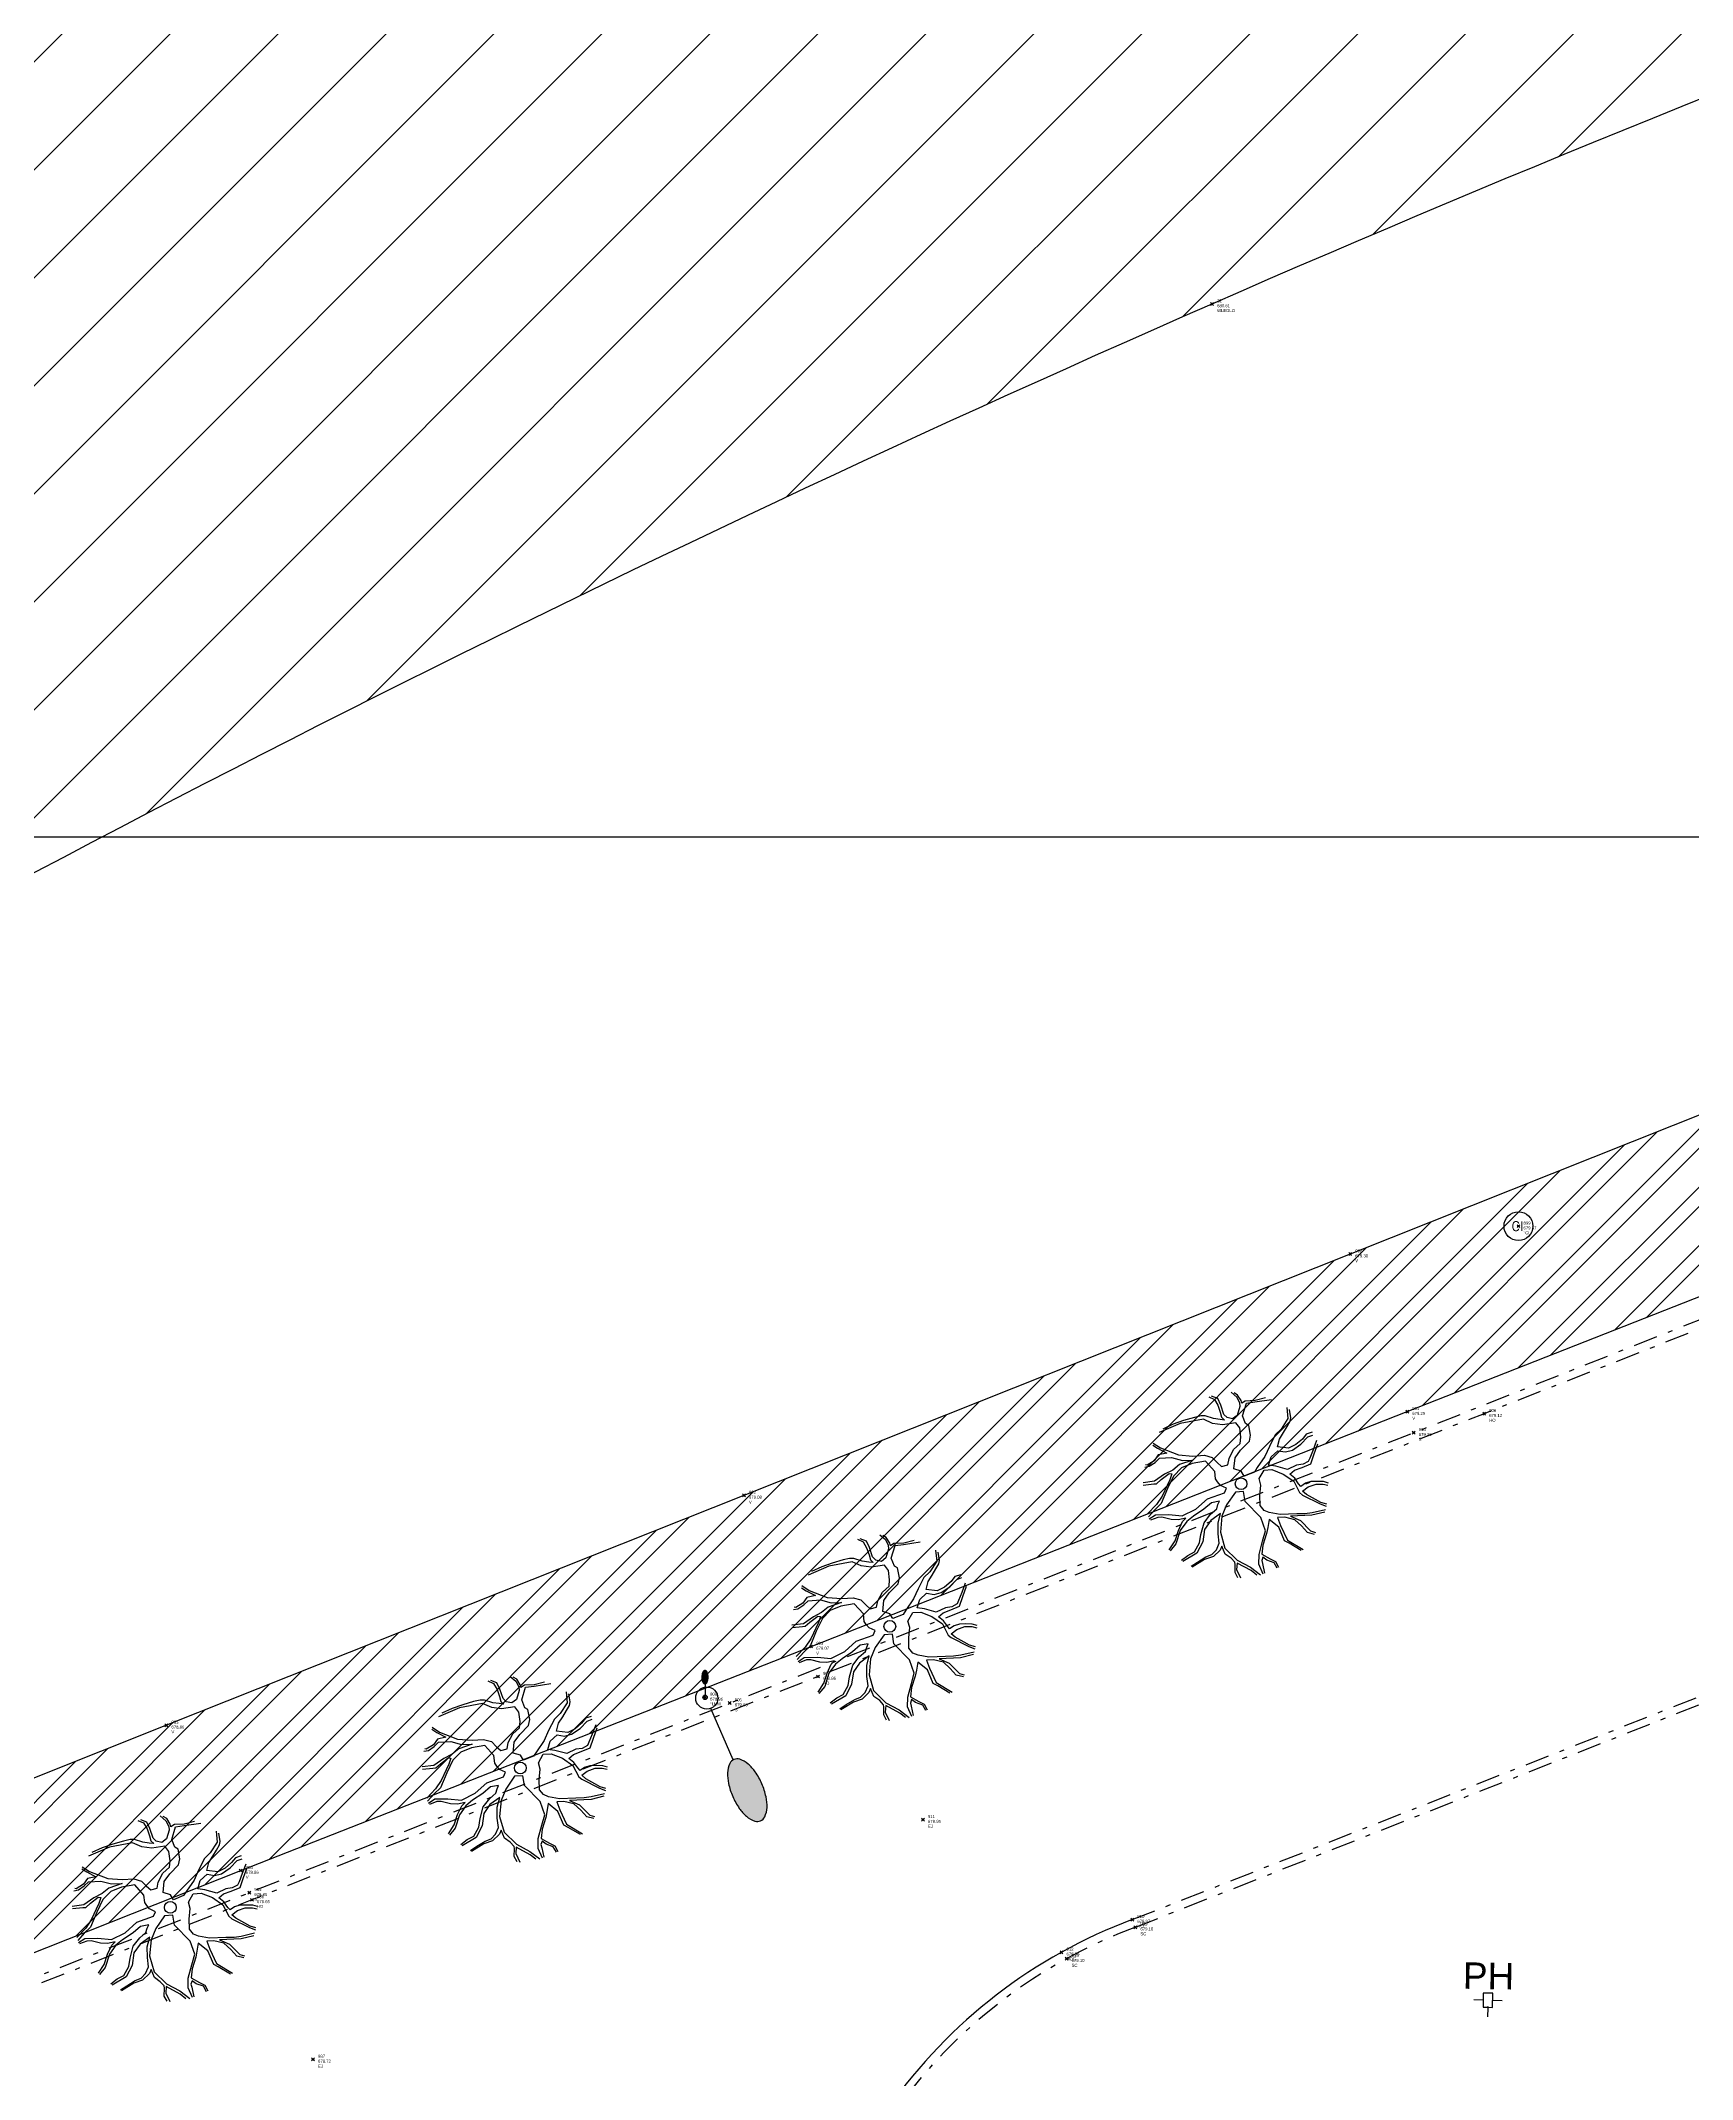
# Model space of a CAD drawing. Extents: x 352140 to 354978, y 6304672 to 6307963.
# Drawn here: x 352648.15 to 352682.49, y 6305474.17 to 6305516.54 of the extents above; entities that cross this region are included whole.
import ezdxf

# ---------------------------------------------------------------- set-up
doc = ezdxf.new("R2010")
doc.units = 0
doc.header["$PDMODE"] = 35
doc.header["$PDSIZE"] = 0.03
doc.linetypes.add('DASHED', pattern=[19.05, 12.7, -6.35])
doc.linetypes.add('JPG_DASHDOT', pattern=[1, 0.5, -0.25, 0, -0.25])
doc.layers.get('0').update_dxf_attribs({"linetype": 'CONTINUOUS'})
for name, color, linetype in [('1-coordenadas', 8, 'CONTINUOUS'), ('1-LINEA DE EDIFICACION', 2, 'CONTINUOUS'), ('1-PAVIMENTO', 161, 'CONTINUOUS'), ('1-VEREDA', 251, 'CONTINUOUS'), ('2-ACHURADO JARDINERA', 252, 'CONTINUOUS'), ('2-ACHURADO VEREDA', 252, 'CONTINUOUS'), ('C-TOPO - BORDE - 3', 7, 'CONTINUOUS'), ('TOP-URB-SOLERAS', 2, 'JPG_DASHDOT'), ('V-NODE - 2013', 4, 'CONTINUOUS'), ('V-NODE-TEXT 2013', 2, 'CONTINUOUS'), ('Z-ARB', 253, 'CONTINUOUS'), ('Z-CI', 253, 'CONTINUOUS'), ('Z-LUM', 253, 'CONTINUOUS'), ('Z-PH', 253, 'CONTINUOUS')]:
    doc.layers.add(name, color=color, linetype=linetype)
doc.styles.add('A', font='arial.ttf', dxfattribs={"height": 2})
doc.styles.add('ROMANS', font='romans.shx', dxfattribs={"width": 0.75})

# ---------------------------------------------------------------- blocks, each defined once
blk = doc.blocks.new('COORDENADAS')
at = {"layer": '1-coordenadas'}
blk.add_line((20, -700.625), (1420, -700.625), dxfattribs=at)
blk = doc.blocks.new('ARB')
at = {"layer": 'Z-ARB', "linetype": 'Continuous'}
for p, q in [((-0.702, 1.798), (-0.583, 1.746)), ((-0.515, 1.763), (-0.643, 1.81)), ((-0.583, 1.746), (-0.509, 1.626)), ((-0.451, 1.63), (-0.515, 1.763)), ((-0.239, 1.899), (-0.12, 1.8)), ((-0.104, 1.843), (-0.176, 1.887)), ((-0.12, 1.8), (-0.061, 1.684)), ((-0.028, 1.73), (-0.104, 1.843)), ((-0.015, 1.675), (-0.028, 1.73)), ((0.059, 1.721), (-0.015, 1.675)), ((0.263, 1.735), (0.059, 1.721)), ((0.083, 1.679), (0.258, 1.706)), ((0.258, 1.706), (0.603, 1.763)), ((0.476, 1.792), (0.263, 1.735)), ((-1.218, 1.294), (-1.435, 1.215)), ((-0.807, 1.329), (-1.286, 1.232)), ((-0.994, 1.364), (-1.218, 1.294)), ((-0.859, 1.399), (-0.994, 1.364)), ((-0.77, 1.397), (-0.859, 1.399)), ((-0.613, 1.246), (-0.807, 1.329)), ((-0.594, 1.348), (-0.77, 1.397)), ((-0.46, 1.33), (-0.594, 1.348)), ((-0.509, 1.626), (-0.456, 1.48)), ((-0.365, 1.32), (-0.46, 1.33)), ((-0.456, 1.48), (-0.427, 1.377)), ((-0.383, 1.436), (-0.451, 1.63)), ((-0.427, 1.377), (-0.365, 1.32)), ((-0.315, 1.371), (-0.383, 1.436)), ((-0.198, 1.348), (-0.315, 1.371)), ((-0.104, 1.421), (-0.198, 1.348)), ((-0.052, 1.607), (-0.104, 1.421)), ((-0.061, 1.684), (-0.052, 1.607)), ((0.008, 1.414), (0.083, 1.679)), ((0.074, 1.251), (0.008, 1.414)), ((0.953, 1.37), (0.813, 1.148)), ((0.925, 1.599), (0.953, 1.37)), ((0.938, 1.207), (0.999, 1.316)), ((1.013, 1.388), (0.981, 1.56)), ((0.999, 1.316), (1.013, 1.388)), ((-1.286, 1.232), (-1.718, 1.038)), ((-1.435, 1.215), (-1.648, 1.112)), ((-0.408, 1.222), (-0.613, 1.246)), ((-0.133, 1.268), (-0.408, 1.222)), ((-0.048, 1.161), (-0.133, 1.268)), ((-0.02, 0.968), (-0.048, 1.161)), ((-0.03, 0.834), (-0.02, 0.968)), ((-0.024, 0.697), (0.158, 0.888)), ((0.14, 1.216), (0.074, 1.251)), ((0.182, 1.012), (0.14, 1.216)), ((0.158, 0.888), (0.182, 1.012)), ((0.693, 1.027), (0.575, 0.786)), ((0.813, 1.148), (0.693, 1.027)), ((0.743, 0.777), (0.782, 0.943)), ((0.782, 0.943), (0.864, 1.078)), ((0.864, 1.078), (0.938, 1.207)), ((1.26, 0.95), (1.125, 0.832)), ((1.231, 0.842), (1.374, 0.996)), ((1.337, 1.055), (1.26, 0.95)), ((1.457, 1.093), (1.337, 1.055)), ((1.374, 0.996), (1.478, 1.036)), ((1.554, 0.924), (1.484, 0.726)), ((1.509, 0.646), (1.582, 0.858)), ((-1.815, 0.451), (-1.962, 0.358)), ((-1.85, 0.774), (-1.749, 0.71)), ((-1.845, 0.817), (-1.69, 0.721)), ((-1.735, 0.571), (-1.815, 0.451)), ((-1.797, 0.417), (-1.707, 0.506)), ((-1.749, 0.71), (-1.558, 0.613)), ((-1.558, 0.613), (-1.735, 0.571)), ((-1.707, 0.506), (-1.453, 0.525)), ((-1.69, 0.721), (-1.313, 0.581)), ((-1.453, 0.525), (-1.23, 0.467)), ((-1.313, 0.581), (-1.01, 0.561)), ((-1.01, 0.478), (-1.287, 0.38)), ((-1.23, 0.467), (-1.01, 0.478)), ((-0.747, 0.458), (-1.024, 0.405)), ((-1.01, 0.561), (-0.772, 0.583)), ((-0.772, 0.583), (-0.611, 0.538)), ((-0.553, 0.248), (-0.747, 0.458)), ((-0.611, 0.538), (-0.502, 0.434)), ((-0.502, 0.434), (-0.412, 0.356)), ((-0.283, 0.392), (-0.259, 0.523)), ((-0.259, 0.523), (-0.167, 0.709)), ((-0.167, 0.709), (-0.03, 0.834)), ((-0.154, 0.307), (-0.135, 0.537)), ((-0.135, 0.537), (-0.024, 0.697)), ((0.486, 0.577), (0.329, 0.343)), ((0.575, 0.786), (0.486, 0.577)), ((0.565, 0.396), (0.614, 0.568)), ((0.614, 0.568), (0.752, 0.7)), ((0.973, 0.756), (0.743, 0.777)), ((0.752, 0.7), (0.909, 0.677)), ((0.909, 0.677), (1.054, 0.717)), ((1.125, 0.832), (0.973, 0.756)), ((1.054, 0.717), (1.231, 0.842)), ((1.281, 0.425), (1.148, 0.406)), ((1.261, 0.361), (1.445, 0.439)), ((1.39, 0.487), (1.281, 0.425)), ((1.419, 0.557), (1.39, 0.487)), ((1.484, 0.726), (1.419, 0.557)), ((1.445, 0.439), (1.509, 0.646)), ((-1.799, 0.026), (-2.04, -0.011)), ((-2.01, 0.315), (-1.918, 0.335)), ((-1.962, 0.358), (-1.993, 0.364)), ((-1.918, 0.335), (-1.797, 0.417)), ((-1.593, 0.175), (-1.799, 0.026)), ((-1.76, -0.027), (-1.663, 0.06)), ((-1.663, 0.06), (-1.502, 0.188)), ((-1.486, 0.056), (-1.64, -0.284)), ((-1.423, 0.263), (-1.593, 0.175)), ((-1.406, 0.139), (-1.529, -0.124)), ((-1.502, 0.188), (-1.446, 0.184)), ((-1.446, 0.184), (-1.486, 0.056)), ((-1.287, 0.38), (-1.423, 0.263)), ((-1.244, 0.312), (-1.406, 0.139)), ((-1.024, 0.405), (-1.244, 0.312)), ((-0.534, 0.093), (-0.553, 0.248)), ((-0.49, 0.032), (-0.534, 0.093)), ((-0.431, -0.039), (-0.49, 0.032)), ((-0.412, 0.356), (-0.283, 0.392)), ((-0.154, 0.307), (-0.154, 0.307)), ((-0.001, 0.263), (-0.154, 0.307)), ((0.06, 0.161), (-0.001, 0.263)), ((0.271, 0.249), (0.06, 0.161)), ((0.329, 0.343), (0.271, 0.249)), ((0.374, 0.116), (0.473, 0.293)), ((0.413, -0.019), (0.374, 0.116)), ((0.473, 0.293), (0.637, 0.307)), ((0.714, 0.375), (0.565, 0.396)), ((0.637, 0.307), (0.87, 0.217)), ((0.961, 0.313), (0.714, 0.375)), ((0.87, 0.217), (1.092, 0.069)), ((1.148, 0.406), (0.961, 0.313)), ((1.007, 0.214), (1.104, 0.301)), ((1.112, 0.134), (1.007, 0.214)), ((1.092, 0.069), (1.217, -0.165)), ((1.104, 0.301), (1.261, 0.361)), ((1.196, 0.02), (1.112, 0.134)), ((1.242, -0.034), (1.196, 0.02)), ((1.335, 0.031), (1.242, -0.034)), ((1.447, 0.07), (1.335, 0.031)), ((1.394, -0.041), (1.559, 0.018)), ((1.578, 0.075), (1.447, 0.07)), ((1.559, 0.018), (1.705, 0.021)), ((1.714, 0.072), (1.578, 0.075)), ((1.705, 0.021), (1.806, 0.001)), ((1.814, 0.045), (1.714, 0.072)), ((-2.033, -0.058), (-1.818, -0.031)), ((-1.818, -0.031), (-1.76, -0.027)), ((-1.64, -0.284), (-1.754, -0.458)), ((-1.529, -0.124), (-1.653, -0.439)), ((-0.93, -0.54), (-0.694, -0.321)), ((-0.613, -0.404), (-0.768, -0.54)), ((-0.694, -0.321), (-0.346, -0.191)), ((-0.445, -0.368), (-0.613, -0.404)), ((-0.474, -0.438), (-0.445, -0.368)), ((-0.304, -0.094), (-0.431, -0.039)), ((-0.346, -0.191), (-0.304, -0.094)), ((-0.117, -0.175), (-0.297, -0.442)), ((0.055, -0.162), (-0.117, -0.175)), ((0.089, -0.365), (0.055, -0.162)), ((0.422, -0.692), (0.089, -0.365)), ((0.396, -0.235), (0.413, -0.019)), ((0.404, -0.447), (0.396, -0.235)), ((1.217, -0.165), (1.28, -0.215)), ((1.28, -0.132), (1.394, -0.041)), ((1.364, -0.201), (1.28, -0.132)), ((1.28, -0.215), (1.65, -0.391)), ((1.554, -0.305), (1.364, -0.201)), ((1.664, -0.363), (1.554, -0.305)), ((1.65, -0.391), (1.778, -0.438)), ((1.787, -0.395), (1.664, -0.363)), ((-1.754, -0.458), (-1.937, -0.656)), ((-1.782, -0.565), (-1.916, -0.718)), ((-1.898, -0.762), (-1.771, -0.673)), ((-1.724, -0.727), (-1.874, -0.789)), ((-1.653, -0.439), (-1.782, -0.565)), ((-1.771, -0.673), (-1.495, -0.665)), ((-1.635, -0.722), (-1.724, -0.727)), ((-1.441, -0.766), (-1.635, -0.722)), ((-1.495, -0.665), (-1.216, -0.688)), ((-1.297, -0.771), (-1.441, -0.766)), ((-1.136, -0.734), (-1.297, -0.771)), ((-1.29, -0.991), (-1.206, -0.803)), ((-1.118, -0.805), (-1.25, -0.991)), ((-1.216, -0.688), (-0.93, -0.54)), ((-1.206, -0.803), (-1.136, -0.734)), ((-0.982, -0.688), (-1.118, -0.805)), ((-0.768, -0.54), (-0.982, -0.688)), ((-0.82, -1.065), (-0.757, -0.821)), ((-0.757, -0.821), (-0.626, -0.643)), ((-0.619, -0.772), (-0.743, -0.959)), ((-0.626, -0.643), (-0.5, -0.531)), ((-0.42, -0.622), (-0.619, -0.772)), ((-0.5, -0.531), (-0.474, -0.438)), ((-0.467, -0.824), (-0.42, -0.622)), ((-0.462, -1.051), (-0.467, -0.824)), ((-0.391, -0.68), (-0.415, -1.015)), ((-0.297, -0.442), (-0.391, -0.68)), ((0.49, -0.547), (0.404, -0.447)), ((0.523, -0.967), (0.422, -0.692)), ((0.595, -0.589), (0.49, -0.547)), ((0.592, -0.732), (0.568, -0.901)), ((0.796, -0.891), (0.592, -0.732)), ((0.822, -0.625), (0.595, -0.589)), ((0.917, -0.681), (0.77, -0.69)), ((0.77, -0.69), (0.835, -0.854)), ((1.165, -0.608), (0.822, -0.625)), ((1.126, -0.728), (0.917, -0.681)), ((1.483, -0.631), (1.034, -0.658)), ((1.034, -0.658), (1.244, -0.743)), ((1.271, -0.854), (1.126, -0.728)), ((1.335, -0.602), (1.165, -0.608)), ((1.244, -0.743), (1.461, -0.958)), ((1.485, -0.578), (1.335, -0.602)), ((1.747, -0.56), (1.483, -0.631)), ((1.761, -0.511), (1.485, -0.578)), ((-1.472, -1.393), (-1.355, -1.205)), ((-1.335, -1.269), (-1.453, -1.419)), ((-1.355, -1.205), (-1.29, -0.991)), ((-1.25, -0.991), (-1.335, -1.269)), ((-0.947, -1.433), (-0.845, -1.241)), ((-0.776, -1.217), (-0.895, -1.458)), ((-0.845, -1.241), (-0.82, -1.065)), ((-0.743, -0.959), (-0.776, -1.217)), ((-0.493, -1.384), (-0.434, -1.244)), ((-0.434, -1.244), (-0.462, -1.051)), ((-0.415, -1.015), (-0.316, -1.342)), ((0.396, -1.463), (0.466, -1.183)), ((0.474, -1.267), (0.453, -1.459)), ((0.466, -1.183), (0.523, -0.967)), ((0.544, -1.024), (0.474, -1.267)), ((0.568, -0.901), (0.544, -1.024)), ((0.92, -1.171), (0.796, -0.891)), ((0.835, -0.854), (0.98, -1.153)), ((1.016, -1.22), (0.92, -1.171)), ((0.98, -1.153), (1.315, -1.345)), ((1.27, -1.366), (1.016, -1.22)), ((1.398, -0.991), (1.271, -0.854)), ((1.545, -1.027), (1.398, -0.991)), ((1.461, -0.958), (1.561, -0.985)), ((-1.214, -1.608), (-1.082, -1.505)), ((-0.895, -1.458), (-1.187, -1.636)), ((-1.082, -1.505), (-0.947, -1.433)), ((-1.011, -1.73), (-0.881, -1.642)), ((-0.734, -1.587), (-0.991, -1.749)), ((-0.881, -1.642), (-0.707, -1.532)), ((-0.552, -1.523), (-0.734, -1.587)), ((-0.707, -1.532), (-0.584, -1.48)), ((-0.584, -1.48), (-0.493, -1.384)), ((-0.413, -1.384), (-0.552, -1.523)), ((-0.38, -1.3), (-0.413, -1.384)), ((-0.307, -1.465), (-0.38, -1.3)), ((-0.316, -1.342), (-0.056, -1.588)), ((-0.185, -1.548), (-0.307, -1.465)), ((-0.104, -1.631), (-0.185, -1.548)), ((-0.097, -1.678), (-0.104, -1.631)), ((-0.096, -1.844), (-0.097, -1.678)), ((-0.059, -1.648), (-0.068, -1.782)), ((0.235, -1.802), (-0.059, -1.648)), ((-0.056, -1.588), (0.224, -1.732)), ((0.397, -1.667), (0.396, -1.463)), ((0.49, -1.868), (0.397, -1.667)), ((0.453, -1.459), (0.629, -1.553)), ((0.475, -1.516), (0.453, -1.587)), ((0.453, -1.587), (0.473, -1.651)), ((0.473, -1.651), (0.516, -1.848)), ((0.56, -1.577), (0.475, -1.516)), ((0.712, -1.629), (0.56, -1.577)), ((0.629, -1.553), (0.741, -1.604)), ((0.779, -1.74), (0.712, -1.629)), ((0.741, -1.604), (0.807, -1.722)), ((-0.037, -1.953), (-0.096, -1.844)), ((-0.068, -1.782), (0.019, -1.957)), ((0.224, -1.732), (0.433, -1.885)), ((0.354, -1.892), (0.235, -1.802))]:
    blk.add_line(p, q, dxfattribs=at)
at = {"layer": 'Z-ARB'}
blk.add_circle((0, 0), 0.122, dxfattribs=at)
blk = doc.blocks.new('LUM')
blk.add_hatch(color=256).paths.add_polyline_path([(0.32, 2.09, 0.048714), (0.293, 2.371, 0.062489), (0.224, 2.581, 0.102974), (0.101, 2.743, 0.180941), (-0.01, 2.784, 0.180941), (-0.121, 2.743, 0.102974), (-0.244, 2.581, 0.062489), (-0.313, 2.371, 0.048714), (-0.341, 2.09, 0.048714), (-0.313, 1.808, 0.062489), (-0.244, 1.599, 0.102974), (-0.121, 1.437, 0.180941), (-0.01, 1.395, 0.180941), (0.101, 1.437, 0.102974), (0.224, 1.599, 0.062489), (0.293, 1.808, 0.048714)])
at = {"layer": 'Z-LUM'}
blk.add_lwpolyline([(-0.341, 2.09, 0.048714), (-0.313, 1.808, 0.062489), (-0.244, 1.599, 0.102974), (-0.121, 1.437, 0.180941), (-0.01, 1.395, 0.180941), (0.101, 1.437, 0.102974), (0.224, 1.599, 0.062489), (0.293, 1.808, 0.048714), (0.32, 2.09, 0.048714), (0.293, 2.371, 0.062489), (0.224, 2.581, 0.102974), (0.101, 2.743, 0.180941), (-0.01, 2.784, 0.180941), (-0.121, 2.743, 0.102974), (-0.244, 2.581, 0.062489), (-0.313, 2.371, 0.048714)], format="xyb", close=True, dxfattribs=at)
blk.add_lwpolyline([(0.006, 1.395), (0.006, 0.23)], dxfattribs=at)
blk.add_circle((0, 0), 0.23, dxfattribs=at)
blk = doc.blocks.new('PH')
at = {"layer": 'Z-PH'}
for p, q in [((-0.098, 0.148), (-0.295, 0.148)), ((-0.098, 0.295), (-0.098, 0)), ((0.098, 0.295), (-0.098, 0.295)), ((-0.098, 0), (-0.01, 0)), ((0.01, 0), (0.098, 0)), ((0.098, 0), (0.098, 0.295)), ((0.098, 0.148), (0.295, 0.148)), ((0, -0.01), (0, -0.197))]:
    blk.add_line(p, q, dxfattribs=at)
blk.add_circle((0, 0), 0.00984, dxfattribs=at)
at = {"layer": 'Z-PH', "style": 'A'}
blk.add_text('PH', height=0.55, dxfattribs=at).set_placement((-0.527, 0.377))
blk = doc.blocks.new('CI')
at = {"layer": 'Z-CI'}
blk.add_circle((0, 0), 1.2, dxfattribs=at)
at = {"layer": 'Z-CI', "style": 'ROMANS'}
blk.add_text('CI', height=0.8, rotation=360, dxfattribs=at).set_placement((-0.58, -0.4))
blk = doc.blocks.new('*U142', base_point=(352672.506, 6305511.074))
at = {"layer": 'V-NODE - 2013', "lineweight": -2}
blk.add_point((352672.506, 6305511.074), dxfattribs=at)
at = {"layer": 'V-NODE-TEXT 2013', "linetype": 'ByBlock', "char_height": 0.0635}
for s, insert, attachment_point in [('32', (352672.611, 6305511.107), 7), ('WLEDLO', (352672.611, 6305510.968), 1), ('680.61', (352672.611, 6305511.069), 1)]:
    blk.add_mtext(s, dxfattribs=dict(at, insert=insert, attachment_point=attachment_point))
blk = doc.blocks.new('*U460', base_point=(352675.378, 6305491.326))
at = {"layer": 'V-NODE - 2013', "lineweight": -2}
blk.add_point((352675.378, 6305491.326), dxfattribs=at)
at = {"layer": 'V-NODE-TEXT 2013', "linetype": 'ByBlock', "char_height": 0.0635}
for s, insert, attachment_point in [('V', (352675.483, 6305491.22), 1), ('900', (352675.483, 6305491.359), 7), ('679.30', (352675.483, 6305491.321), 1)]:
    blk.add_mtext(s, dxfattribs=dict(at, insert=insert, attachment_point=attachment_point))
blk = doc.blocks.new('*U461', base_point=(352676.565, 6305488.051))
at = {"layer": 'V-NODE - 2013', "lineweight": -2}
blk.add_point((352676.565, 6305488.051), dxfattribs=at)
at = {"layer": 'V-NODE-TEXT 2013', "linetype": 'ByBlock', "char_height": 0.0635}
for s, insert, attachment_point in [('V', (352676.67, 6305487.945), 1), ('901', (352676.67, 6305488.084), 7), ('679.29', (352676.67, 6305488.046), 1)]:
    blk.add_mtext(s, dxfattribs=dict(at, insert=insert, attachment_point=attachment_point))
blk = doc.blocks.new('*U462', base_point=(352662.77, 6305486.309))
at = {"layer": 'V-NODE - 2013', "lineweight": -2}
blk.add_point((352662.77, 6305486.309), dxfattribs=at)
at = {"layer": 'V-NODE-TEXT 2013', "linetype": 'ByBlock', "char_height": 0.0635}
for s, insert, attachment_point in [('V', (352662.875, 6305486.203), 1), ('902', (352662.875, 6305486.342), 7), ('679.08', (352662.875, 6305486.304), 1)]:
    blk.add_mtext(s, dxfattribs=dict(at, insert=insert, attachment_point=attachment_point))
blk = doc.blocks.new('*U463', base_point=(352664.168, 6305483.169))
at = {"layer": 'V-NODE - 2013', "lineweight": -2}
blk.add_point((352664.168, 6305483.169), dxfattribs=at)
at = {"layer": 'V-NODE-TEXT 2013', "linetype": 'ByBlock', "char_height": 0.0635}
for s, insert, attachment_point in [('903', (352664.273, 6305483.202), 7), ('679.07', (352664.273, 6305483.164), 1), ('V', (352664.273, 6305483.063), 1)]:
    blk.add_mtext(s, dxfattribs=dict(at, insert=insert, attachment_point=attachment_point))
blk = doc.blocks.new('*U464', base_point=(352650.76, 6305481.531))
at = {"layer": 'V-NODE - 2013', "lineweight": -2}
blk.add_point((352650.76, 6305481.531), dxfattribs=at)
at = {"layer": 'V-NODE-TEXT 2013', "linetype": 'ByBlock', "char_height": 0.0635}
for s, insert, attachment_point in [('V', (352650.865, 6305481.425), 1), ('983', (352650.865, 6305481.564), 7), ('678.86', (352650.865, 6305481.526), 1)]:
    blk.add_mtext(s, dxfattribs=dict(at, insert=insert, attachment_point=attachment_point))
blk = doc.blocks.new('*U465', base_point=(352652.307, 6305478.512))
at = {"layer": 'V-NODE - 2013', "lineweight": -2}
blk.add_point((352652.307, 6305478.512), dxfattribs=at)
at = {"layer": 'V-NODE-TEXT 2013', "linetype": 'ByBlock', "char_height": 0.0635}
for s, insert, attachment_point in [('984', (352652.412, 6305478.545), 7), ('678.86', (352652.412, 6305478.507), 1), ('V', (352652.412, 6305478.406), 1)]:
    blk.add_mtext(s, dxfattribs=dict(at, insert=insert, attachment_point=attachment_point))
blk = doc.blocks.new('*U481', base_point=(352670.911, 6305477.334))
at = {"layer": 'V-NODE - 2013', "lineweight": -2}
blk.add_point((352670.911, 6305477.334), dxfattribs=at)
at = {"layer": 'V-NODE-TEXT 2013', "linetype": 'ByBlock', "char_height": 0.0635}
for s, insert, attachment_point in [('SC', (352671.016, 6305477.228), 1), ('909', (352671.016, 6305477.367), 7), ('679.10', (352671.016, 6305477.329), 1)]:
    blk.add_mtext(s, dxfattribs=dict(at, insert=insert, attachment_point=attachment_point))
blk = doc.blocks.new('*U482', base_point=(352669.48, 6305476.68))
at = {"layer": 'V-NODE - 2013', "lineweight": -2}
blk.add_point((352669.48, 6305476.68), dxfattribs=at)
at = {"layer": 'V-NODE-TEXT 2013', "linetype": 'ByBlock', "char_height": 0.0635}
for s, insert, attachment_point in [('913', (352669.585, 6305476.713), 7), ('SC', (352669.585, 6305476.574), 1), ('679.10', (352669.585, 6305476.675), 1)]:
    blk.add_mtext(s, dxfattribs=dict(at, insert=insert, attachment_point=attachment_point))
blk = doc.blocks.new('*U497', base_point=(352676.698, 6305487.613))
at = {"layer": 'V-NODE - 2013', "lineweight": -2}
blk.add_point((352676.698, 6305487.613), dxfattribs=at)
at = {"layer": 'V-NODE-TEXT 2013', "linetype": 'ByBlock', "char_height": 0.0635}
for s, insert, attachment_point in [('S', (352676.803, 6305487.507), 1), ('904', (352676.803, 6305487.646), 7), ('679.26', (352676.803, 6305487.608), 1)]:
    blk.add_mtext(s, dxfattribs=dict(at, insert=insert, attachment_point=attachment_point))
blk = doc.blocks.new('*U498', base_point=(352662.476, 6305481.993))
at = {"layer": 'V-NODE - 2013', "lineweight": -2}
blk.add_point((352662.476, 6305481.993), dxfattribs=at)
at = {"layer": 'V-NODE-TEXT 2013', "linetype": 'ByBlock', "char_height": 0.0635}
for s, insert, attachment_point in [('S', (352662.581, 6305481.887), 1), ('905', (352662.581, 6305482.026), 7), ('679.00', (352662.581, 6305481.988), 1)]:
    blk.add_mtext(s, dxfattribs=dict(at, insert=insert, attachment_point=attachment_point))
blk = doc.blocks.new('*U512', base_point=(352652.485, 6305478.053))
at = {"layer": 'V-NODE - 2013', "lineweight": -2}
blk.add_point((352652.485, 6305478.053), dxfattribs=at)
at = {"layer": 'V-NODE-TEXT 2013', "linetype": 'ByBlock', "char_height": 0.0635}
for s, insert, attachment_point in [('985', (352652.59, 6305478.086), 7), ('678.80', (352652.59, 6305478.048), 1), ('S', (352652.59, 6305477.947), 1)]:
    blk.add_mtext(s, dxfattribs=dict(at, insert=insert, attachment_point=attachment_point))
blk = doc.blocks.new('*U521', base_point=(352669.374, 6305476.814))
at = {"layer": 'V-NODE - 2013', "lineweight": -2}
blk.add_point((352669.374, 6305476.814), dxfattribs=at)
at = {"layer": 'V-NODE-TEXT 2013', "linetype": 'ByBlock', "char_height": 0.0635}
for s, insert, attachment_point in [('912', (352669.479, 6305476.847), 7), ('678.96', (352669.479, 6305476.809), 1), ('HOC', (352669.479, 6305476.708), 1)]:
    blk.add_mtext(s, dxfattribs=dict(at, insert=insert, attachment_point=attachment_point))
blk = doc.blocks.new('*U534', base_point=(352678.164, 6305488.008))
at = {"layer": 'V-NODE - 2013', "lineweight": -2}
blk.add_point((352678.164, 6305488.008), dxfattribs=at)
at = {"layer": 'V-NODE-TEXT 2013', "linetype": 'ByBlock', "char_height": 0.0635}
for s, insert, attachment_point in [('906', (352678.269, 6305488.041), 7), ('679.12', (352678.269, 6305488.003), 1), ('HO', (352678.269, 6305487.902), 1)]:
    blk.add_mtext(s, dxfattribs=dict(at, insert=insert, attachment_point=attachment_point))
blk = doc.blocks.new('*U535', base_point=(352664.311, 6305482.545))
at = {"layer": 'V-NODE - 2013', "lineweight": -2}
blk.add_point((352664.311, 6305482.545), dxfattribs=at)
at = {"layer": 'V-NODE-TEXT 2013', "linetype": 'ByBlock', "char_height": 0.0635}
for s, insert, attachment_point in [('907', (352664.416, 6305482.578), 7), ('678.86', (352664.416, 6305482.54), 1), ('HO', (352664.416, 6305482.439), 1)]:
    blk.add_mtext(s, dxfattribs=dict(at, insert=insert, attachment_point=attachment_point))
blk = doc.blocks.new('*U536', base_point=(352670.847, 6305477.493))
at = {"layer": 'V-NODE - 2013', "lineweight": -2}
blk.add_point((352670.847, 6305477.493), dxfattribs=at)
at = {"layer": 'V-NODE-TEXT 2013', "linetype": 'ByBlock', "char_height": 0.0635}
for s, insert, attachment_point in [('910', (352670.952, 6305477.526), 7), ('678.97', (352670.952, 6305477.488), 1), ('HO', (352670.952, 6305477.387), 1)]:
    blk.add_mtext(s, dxfattribs=dict(at, insert=insert, attachment_point=attachment_point))
blk = doc.blocks.new('*U545', base_point=(352652.539, 6305477.903))
at = {"layer": 'V-NODE - 2013', "lineweight": -2}
blk.add_point((352652.539, 6305477.903), dxfattribs=at)
at = {"layer": 'V-NODE-TEXT 2013', "linetype": 'ByBlock', "char_height": 0.0635}
for s, insert, attachment_point in [('986', (352652.644, 6305477.936), 7), ('678.65', (352652.644, 6305477.898), 1), ('HO', (352652.644, 6305477.797), 1)]:
    blk.add_mtext(s, dxfattribs=dict(at, insert=insert, attachment_point=attachment_point))
blk = doc.blocks.new('*U549', base_point=(352666.493, 6305479.571))
at = {"layer": 'V-NODE - 2013', "lineweight": -2}
blk.add_point((352666.493, 6305479.571), dxfattribs=at)
at = {"layer": 'V-NODE-TEXT 2013', "linetype": 'ByBlock', "char_height": 0.0635}
for s, insert, attachment_point in [('911', (352666.598, 6305479.604), 7), ('678.95', (352666.598, 6305479.566), 1), ('EJ', (352666.598, 6305479.465), 1)]:
    blk.add_mtext(s, dxfattribs=dict(at, insert=insert, attachment_point=attachment_point))
blk = doc.blocks.new('*U559', base_point=(352653.809, 6305474.586))
at = {"layer": 'V-NODE - 2013', "lineweight": -2}
blk.add_point((352653.809, 6305474.586), dxfattribs=at)
at = {"layer": 'V-NODE-TEXT 2013', "linetype": 'ByBlock', "char_height": 0.0635}
for s, insert, attachment_point in [('987', (352653.914, 6305474.619), 7), ('678.72', (352653.914, 6305474.581), 1), ('EJ', (352653.914, 6305474.48), 1)]:
    blk.add_mtext(s, dxfattribs=dict(at, insert=insert, attachment_point=attachment_point))
blk = doc.blocks.new('*U574', base_point=(352661.962, 6305482.113))
at = {"layer": 'V-NODE - 2013', "lineweight": -2}
blk.add_point((352661.962, 6305482.113), dxfattribs=at)
at = {"layer": 'V-NODE-TEXT 2013', "linetype": 'ByBlock', "char_height": 0.0635}
for s, insert, attachment_point in [('908', (352662.067, 6305482.146), 7), ('678.96', (352662.067, 6305482.108), 1), ('°LUM', (352662.067, 6305482.007), 1)]:
    blk.add_mtext(s, dxfattribs=dict(at, insert=insert, attachment_point=attachment_point))
blk = doc.blocks.new('*U579', base_point=(352678.877, 6305491.906))
at = {"layer": 'V-NODE - 2013', "lineweight": -2}
blk.add_point((352678.877, 6305491.906), dxfattribs=at)
at = {"layer": 'V-NODE-TEXT 2013', "linetype": 'ByBlock', "char_height": 0.0635}
for s, insert, attachment_point in [('899', (352678.982, 6305491.939), 7), ('679.37', (352678.982, 6305491.901), 1), ('°CI', (352678.982, 6305491.8), 1)]:
    blk.add_mtext(s, dxfattribs=dict(at, insert=insert, attachment_point=attachment_point))

msp = doc.modelspace()

# ---------------------------------------------------------------- hatches: boundary and pattern name
at = {"layer": '1-LINEA DE EDIFICACION'}
h = msp.add_hatch(dxfattribs=at)
h.set_pattern_fill('ANSI31', color=256, scale=0.5)
h.paths.add_polyline_path([(352729.928, 6305527.466), (352731.18, 6305530.418), (352732.103, 6305532.8), (352733.481, 6305536.843), (352734.336, 6305539.708), (352721.512, 6305547.801), (352706.978, 6305544.048), (352698.223, 6305541.424), (352695.338, 6305540.499), (352687.797, 6305537.93), (352665.304, 6305528.744), (352637.663, 6305511.802, 0.006267), (352633.66, 6305508.665, 0.018639), (352628.451, 6305504.306, 0.0083), (352623.24, 6305499.537, 0.150201), (352620.644, 6305495.91, 0.113046), (352620.422, 6305493.65, 0.139735), (352621.83, 6305490.308, 0.216425), (352626.155, 6305488.148, 0.107166), (352629.248, 6305488.7, -0.011808), (352646.277, 6305498.327, -0.029047), (352684.739, 6305516.164, -0.00829), (352694.531, 6305519.845, -0.093857), (352702.995, 6305520.829), (352714.362, 6305517.291), (352715.631, 6305516.997, 0.217916), (352724.509, 6305519.241, 0.095657), (352727.936, 6305523.282), (352728.932, 6305525.356)])
at = {"layer": '2-ACHURADO JARDINERA'}
h = msp.add_hatch(dxfattribs=at)
h.set_pattern_fill('CROSS', color=256, scale=0.25)
h.paths.add_polyline_path([(352807.58, 6305421.813), (352857.313, 6305432.478), (352902.068, 6305442.569), (352944.352, 6305451.754), (352994.7, 6305463.164), (353046.903, 6305475.514), (353092.39, 6305485.729), (353145.758, 6305497.876), (353144.258, 6305503.395), (353100.244, 6305493.41), (353059.279, 6305483.986), (353001.811, 6305470.928), (352950.675, 6305459.264), (352912.85, 6305450.546), (352850.724, 6305436.562), (352806.099, 6305426.903), (352769.806, 6305419.924), (352732.226, 6305412.88), (352692.279, 6305405.033), (352665.568, 6305399.969), (352618.739, 6305391.031, 0.354627), (352616.291, 6305386.209), (352665.262, 6305394.306), (352713.933, 6305403.621), (352757.54, 6305411.682)])
h = msp.add_hatch(dxfattribs=at)
h.set_pattern_fill('CROSS', color=256, scale=0.25)
edge = h.paths.add_edge_path()
edge.add_line((353143.074, 6305480.003), (353148.882, 6305481.723))
edge.add_line((353148.882, 6305481.723), (353146.47, 6305493.302))
edge.add_line((353146.47, 6305493.302), (353093.152, 6305481.277))
edge.add_line((353093.152, 6305481.277), (353048.229, 6305470.72))
edge.add_line((353048.229, 6305470.72), (352995.652, 6305458.757))
edge.add_line((352995.652, 6305458.757), (352945.972, 6305447.39))
edge.add_line((352945.972, 6305447.39), (352902.832, 6305437.649))
edge.add_line((352902.832, 6305437.649), (352858.107, 6305427.58))
edge.add_line((352858.107, 6305427.58), (352808.548, 6305416.922))
edge.add_line((352808.548, 6305416.922), (352758.228, 6305407.22))
edge.add_line((352758.228, 6305407.22), (352715.498, 6305399.08))
edge.add_line((352715.498, 6305399.08), (352666.18, 6305389.17))
edge.add_line((352666.18, 6305389.17), (352630.985, 6305382.073))
edge.add_arc((352633.263, 6305369.826), 12.457, 100.5388, 166.1407)
edge.add_arc((352624.225, 6305372.056), 3.148, 166.1407, 234.2062)
edge.add_arc((352627.06, 6305380.902), 12.321, 247.6974, 283.8785)
edge.add_line((352630.015, 6305368.941), (352668.694, 6305376.743))
edge.add_line((352668.694, 6305376.743), (352717.109, 6305386.55))
edge.add_line((352717.109, 6305386.55), (352759.295, 6305395.212))
edge.add_line((352759.295, 6305395.212), (352809.818, 6305405.374))
edge.add_line((352809.818, 6305405.374), (352905.734, 6305424.801))
edge.add_line((352905.734, 6305424.801), (352948.975, 6305433.696))
edge.add_line((352948.975, 6305433.696), (352998.108, 6305443.775))
edge.add_line((352998.108, 6305443.775), (353052.822, 6305454.779))
edge.add_line((353052.822, 6305454.779), (353064.913, 6305457.319))
edge.add_line((353064.913, 6305457.319), (353066.254, 6305457.586))
edge.add_line((353066.254, 6305457.586), (353114.574, 6305471.872))
edge.add_line((353114.574, 6305471.872), (353143.074, 6305480.003))
at = {"layer": '2-ACHURADO VEREDA'}
h = msp.add_hatch(dxfattribs=at)
h.set_pattern_fill('ANSI32', color=256, scale=0.09)
h.paths.add_polyline_path([(352778.513, 6305530.641), (352778.682, 6305530.165, 0.30076), (352781.877, 6305535.88), (352781.417, 6305539.545), (352780.967, 6305539.483), (352779.696, 6305548.344), (352778.207, 6305548.171), (352779.429, 6305539.404), (352778.4, 6305538.745), (352779.051, 6305534.166), (352777.12, 6305533.349), (352776.949, 6305533.635), (352767.175, 6305529.661), (352757.695, 6305525.376), (352748.002, 6305520.893), (352737.888, 6305516.144), (352730.032, 6305512.591), (352725.232, 6305511.131), (352711.741, 6305505.751), (352701.822, 6305501.812), (352688.808, 6305496.674), (352675.378, 6305491.326), (352662.77, 6305486.309), (352650.76, 6305481.531), (352641.08, 6305477.675), (352632.611, 6305474.335), (352623.668, 6305470.801), (352617.537, 6305468.424), (352605.764, 6305463.41), (352608.355, 6305461.211), (352618.346, 6305465.146), (352624.871, 6305467.668), (352633.825, 6305471.211), (352642.415, 6305474.593), (352652.307, 6305478.512), (352664.168, 6305483.169), (352676.565, 6305488.051), (352690.331, 6305493.466), (352703.095, 6305498.55), (352713.345, 6305502.582), (352726.41, 6305507.725), (352731.324, 6305509.731), (352740.236, 6305513.341), (352747.826, 6305516.788), (352758.93, 6305522.123), (352768.406, 6305526.356)])

# ---------------------------------------------------------------- linework, layer by layer
at = {"layer": '1-LINEA DE EDIFICACION', "flags": 128}
msp.add_lwpolyline([(352734.336, 6305539.708), (352733.481, 6305536.843), (352732.103, 6305532.8), (352731.18, 6305530.418), (352729.928, 6305527.466), (352728.932, 6305525.356), (352727.936, 6305523.282, -0.095657), (352724.509, 6305519.241, -0.217916), (352715.631, 6305516.997), (352714.362, 6305517.291), (352702.995, 6305520.829, 0.093857), (352694.531, 6305519.845, 0.00829), (352684.739, 6305516.164, 0.029047), (352646.277, 6305498.327, 0.011808)], format="xyb", dxfattribs=at)
at = {"layer": '1-PAVIMENTO'}
msp.add_arc((352674.642, 6305467.324), 10.854, 110.463, 144.7386, dxfattribs=at)
at = {"layer": '1-VEREDA', "flags": 128}
for points in [[(352737.888, 6305516.144), (352730.032, 6305512.591), (352725.232, 6305511.131), (352711.741, 6305505.751), (352701.822, 6305501.812), (352688.808, 6305496.674), (352675.378, 6305491.326), (352662.77, 6305486.309), (352650.76, 6305481.531), (352641.08, 6305477.675)], [(352642.415, 6305474.593), (352652.307, 6305478.512), (352664.168, 6305483.169), (352676.565, 6305488.051), (352690.331, 6305493.466), (352703.095, 6305498.55), (352713.345, 6305502.582), (352726.41, 6305507.725), (352731.324, 6305509.731), (352740.236, 6305513.341)]]:
    msp.add_lwpolyline(points, dxfattribs=at)
at = {"layer": 'C-TOPO - BORDE - 3', "elevation": 679.37, "flags": 128}
msp.add_lwpolyline([(352737.888, 6305516.144), (352730.032, 6305512.591), (352725.232, 6305511.131), (352711.741, 6305505.751), (352701.822, 6305501.812), (352688.808, 6305496.674), (352675.378, 6305491.326), (352662.77, 6305486.309), (352650.76, 6305481.531), (352641.08, 6305477.675)], dxfattribs=at)
at = {"layer": 'TOP-URB-SOLERAS'}
for p, q in [((352670.847, 6305477.493), (352687.485, 6305484.034)), ((352670.911, 6305477.334), (352687.52, 6305483.888))]:
    msp.add_line(p, q, dxfattribs=at)
at = {"layer": 'TOP-URB-SOLERAS', "flags": 128}
for points in [[(352618.854, 6305464.849), (352625.021, 6305467.203), (352634.071, 6305470.766), (352642.562, 6305474.132), (352652.485, 6305478.053), (352662.476, 6305481.993), (352676.698, 6305487.613), (352690.563, 6305493.092), (352703.274, 6305498.078), (352714.385, 6305502.511), (352726.509, 6305507.211), (352731.347, 6305509.152, 0.022188), (352748.051, 6305516.349, -0.013992), (352768.25, 6305525.771, -0.000879), (352778.682, 6305530.165, -0.008748)], [(352778.751, 6305530.032, -0.004368), (352768.267, 6305525.571, 0.017812), (352748.137, 6305516.18, -0.016795), (352731.276, 6305508.927), (352726.567, 6305507.074), (352714.466, 6305502.374), (352703.285, 6305497.911), (352690.552, 6305492.881), (352678.164, 6305488.008), (352664.311, 6305482.545), (352652.539, 6305477.903), (352642.641, 6305473.994), (352634.116, 6305470.602), (352625.019, 6305467.041), (352618.951, 6305464.69)]]:
    msp.add_lwpolyline(points, format="xyb", dxfattribs=at)
at = {"layer": 'TOP-URB-SOLERAS'}
msp.add_arc((352674.641, 6305467.28), 10.724, 110.3545, 144.5801, dxfattribs=at)

# ---------------------------------------------------------------- block references
at = {"color": 252, "linetype": 'DASHED'}
msp.add_blockref('COORDENADAS', (352180, 6306200.625), dxfattribs=at)
for name, p in [('*U142', (352672.506, 6305511.074)), ('*U579', (352678.877, 6305491.906)), ('*U460', (352675.378, 6305491.326)), ('*U461', (352676.565, 6305488.051)), ('*U534', (352678.164, 6305488.008)), ('*U497', (352676.698, 6305487.613)), ('*U462', (352662.77, 6305486.309)), ('*U463', (352664.168, 6305483.169)), ('*U535', (352664.311, 6305482.545)), ('*U574', (352661.962, 6305482.113)), ('*U498', (352662.476, 6305481.993)), ('*U464', (352650.76, 6305481.531)), ('*U549', (352666.493, 6305479.571)), ('*U465', (352652.307, 6305478.512)), ('*U512', (352652.485, 6305478.053)), ('*U545', (352652.539, 6305477.903)), ('*U536', (352670.847, 6305477.493)), ('*U481', (352670.911, 6305477.334)), ('*U521', (352669.374, 6305476.814)), ('*U482', (352669.48, 6305476.68)), ('*U559', (352653.809, 6305474.586))]:
    msp.add_blockref(name, p)
at = {"layer": 'Z-ARB', "rotation": 359.090101839884}
for p in [(352673.11, 6305486.551), (352665.805, 6305483.588), (352658.121, 6305480.644), (352650.843, 6305477.746)]:
    msp.add_blockref('ARB', p, dxfattribs=at)
at = {"layer": 'Z-CI', "xscale": 0.25, "yscale": 0.25, "zscale": 0.25}
msp.add_blockref('CI', (352678.877, 6305491.906), dxfattribs=at)
at = {"layer": 'Z-LUM', "rotation": 203.4748141419315}
msp.add_blockref('LUM', (352661.999, 6305482.096), dxfattribs=at)
at = {"layer": 'Z-LUM', "xscale": 0.2, "yscale": 0.2, "zscale": 0.2}
msp.add_blockref('LUM', (352661.962, 6305482.113), dxfattribs=at)
at = {"layer": 'Z-PH', "rotation": 359.090101839884}
msp.add_blockref('PH', (352678.239, 6305475.67), dxfattribs=at)

doc.saveas('drawing.dxf')
